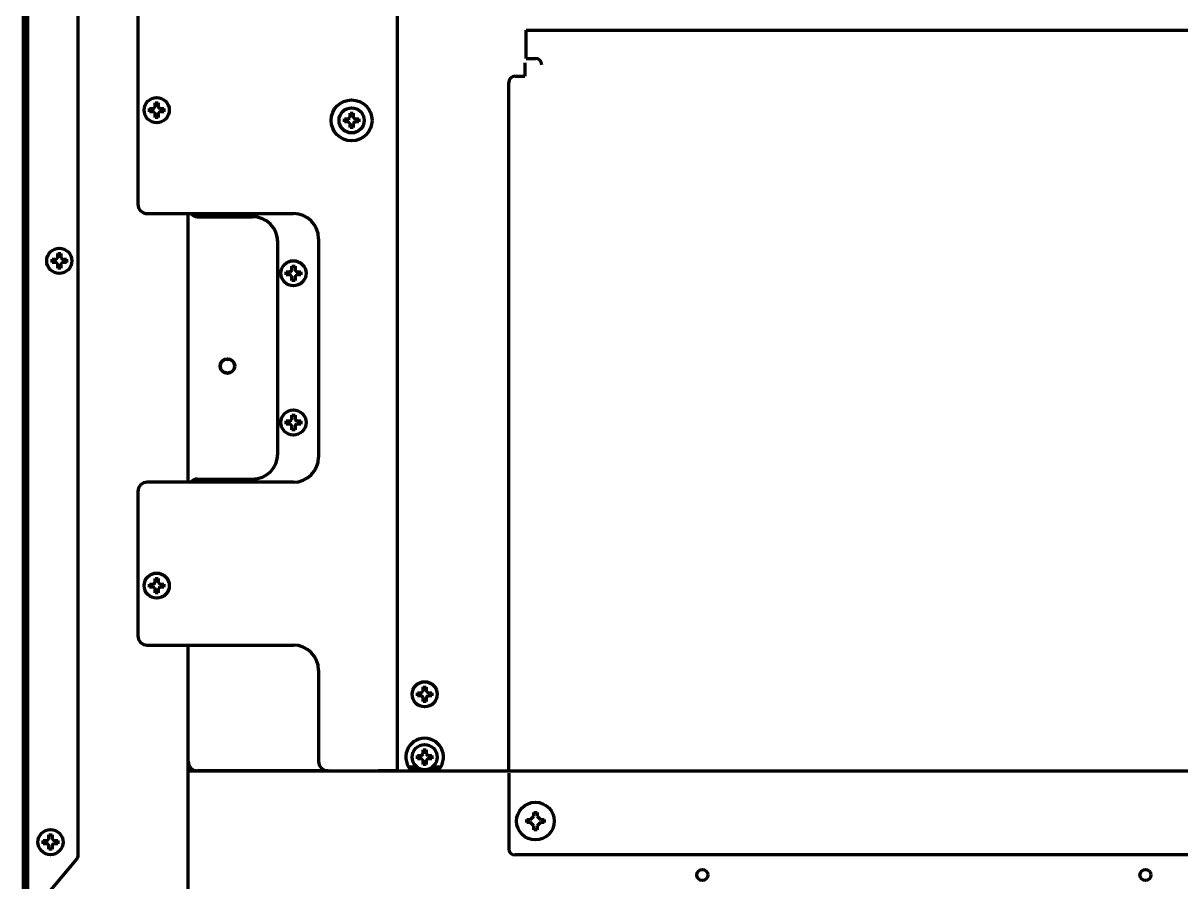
# Model space of a CAD drawing. Header units: inches. Extents: x -3077 to 7201, y 316 to 5463.
# Drawn here: x 2817.4 to 3185.7, y 4635.8 to 4909.1 of the extents above; entities that cross this region are included whole.
import ezdxf

# ---------------------------------------------------------------- set-up
doc = ezdxf.new("R2010")
doc.units = ezdxf.units.IN

msp = doc.modelspace()

# ---------------------------------------------------------------- linework, layer by layer
at = {"linetype": 'Continuous', "lineweight": 70}
for p, q in [((2936.35, 5294.43), (2936.35, 4671.13)), ((2818.85, 4630.43), (2818.85, 5200.19)), ((2834.85, 4644.27), (2834.85, 5195.11)), ((2817.35, 4947.43), (2817.35, 4460.63)), ((2818.03, 4463.63), (2818.03, 4946.43)), ((2853.85, 4911.31), (2853.85, 4851.47)), ((2977.35, 4897.83), (2977.35, 4906.83)), ((2977.35, 4906.83), (3217.35, 4906.83)), ((2976.95, 4896.45), (2976.95, 4895.87)), ((2976.95, 4895.87), (2976.95, 4892.17)), ((2977.35, 4897.83), (2980.35, 4897.83)), ((2973.85, 4892.17), (2976.95, 4892.17)), ((2971.85, 4671.37), (2971.85, 4890.17)), ((2857.55, 4881.39), (2857.55, 4881.89)), ((2857.55, 4880.89), (2857.55, 4881.39)), ((2862.15, 4881.89), (2862.15, 4881.39)), ((2862.15, 4881.39), (2862.15, 4880.89)), ((2919.55, 4878.13), (2919.55, 4878.63)), ((2919.55, 4877.63), (2919.55, 4878.13)), ((2924.15, 4878.63), (2924.15, 4878.13)), ((2924.15, 4878.13), (2924.15, 4877.63)), ((2856.85, 4848.47), (2903.35, 4848.47)), ((2869.85, 4762.98), (2869.85, 4848.48)), ((2872.85, 4847.47), (2890.35, 4847.47)), ((2911.35, 4840.47), (2911.35, 4770.97)), ((2898.35, 4771.97), (2898.35, 4839.47)), ((2826.55, 4833.43), (2826.55, 4833.93)), ((2826.55, 4832.93), (2826.55, 4833.43)), ((2831.15, 4833.93), (2831.15, 4833.43)), ((2831.15, 4833.43), (2831.15, 4832.93)), ((2901.05, 4829.47), (2901.05, 4829.97)), ((2901.05, 4828.97), (2901.05, 4829.47)), ((2905.65, 4829.97), (2905.65, 4829.47)), ((2905.65, 4829.47), (2905.65, 4828.97)), ((2901.05, 4781.97), (2901.05, 4782.47)), ((2901.05, 4781.47), (2901.05, 4781.97)), ((2905.65, 4782.47), (2905.65, 4781.97)), ((2905.65, 4781.97), (2905.65, 4781.47)), ((2903.35, 4762.97), (2856.85, 4762.97)), ((2872.85, 4763.97), (2890.35, 4763.97)), ((2853.85, 4759.97), (2853.85, 4714.13)), ((2857.55, 4730.05), (2857.55, 4730.55)), ((2857.55, 4729.55), (2857.55, 4730.05)), ((2862.15, 4730.55), (2862.15, 4730.05)), ((2862.15, 4730.05), (2862.15, 4729.55)), ((2856.85, 4711.13), (2903.35, 4711.13)), ((2869.85, 4629.33), (2869.85, 4711.14)), ((2911.35, 4703.13), (2911.35, 4674.13)), ((2942.8, 4695.48), (2942.8, 4695.98)), ((2942.8, 4694.98), (2942.8, 4695.48)), ((2947.4, 4695.98), (2947.4, 4695.48)), ((2947.4, 4695.48), (2947.4, 4694.98)), ((2942.8, 4675.48), (2942.8, 4675.98)), ((2942.8, 4674.98), (2942.8, 4675.48)), ((2947.4, 4675.98), (2947.4, 4675.48)), ((2947.4, 4675.48), (2947.4, 4674.98)), ((3224.35, 4670.98), (2869.85, 4670.98)), ((2914.35, 4671.13), (2872.85, 4671.13)), ((2914.35, 4671.13), (2930.35, 4671.13)), ((2936.35, 4671.13), (2930.35, 4671.13)), ((2942.7, 4672.28), (2940.03, 4672.28)), ((2940.82, 4671.28), (2949.39, 4671.28)), ((2950.18, 4672.28), (2947.5, 4672.28)), ((2971.85, 4671.37), (2971.85, 4670.98)), ((2971.85, 4670.37), (2971.85, 4668.67)), ((2971.85, 4668.67), (2971.85, 4646.37)), ((2978.79, 4655.63), (2979.85, 4656.69)), ((2979.85, 4656.69), (2979.85, 4657.88)), ((2979.85, 4657.88), (2980.85, 4657.88)), ((2980.85, 4657.88), (2980.85, 4656.69)), ((2980.85, 4656.69), (2981.91, 4655.63)), ((2977.6, 4654.63), (2977.6, 4655.63)), ((2977.6, 4655.63), (2978.79, 4655.63)), ((2978.79, 4654.63), (2977.6, 4654.63)), ((2979.85, 4653.57), (2978.79, 4654.63)), ((2979.85, 4652.38), (2979.85, 4653.57)), ((2980.85, 4652.38), (2979.85, 4652.38)), ((2981.91, 4654.63), (2980.85, 4653.57)), ((2980.85, 4653.57), (2980.85, 4652.38)), ((2981.91, 4655.63), (2983.1, 4655.63)), ((2983.1, 4654.63), (2981.91, 4654.63)), ((2983.1, 4655.63), (2983.1, 4654.63)), ((2823.75, 4648.43), (2823.75, 4648.93)), ((2828.35, 4648.93), (2828.35, 4648.43)), ((2823.75, 4647.93), (2823.75, 4648.43)), ((2828.35, 4648.43), (2828.35, 4647.93)), ((2824.45, 4631.14), (2834.38, 4642.98)), ((3219.85, 4644.37), (2973.85, 4644.37))]:
    msp.add_line(p, q, dxfattribs=at)
for centre, radius in [((2859.85, 4881.39), 4), ((2921.85, 4878.13), 6.5), ((2921.85, 4878.13), 4), ((2828.85, 4833.43), 4), ((2903.35, 4829.47), 4), ((2882.35, 4799.93), 2.35), ((2882.35, 4799.91), 2.25), ((2903.35, 4781.97), 4), ((2859.85, 4730.05), 4), ((2945.1, 4695.48), 4), ((2945.1, 4675.48), 4), ((2980.35, 4655.13), 6), ((2826.05, 4648.43), 4), ((3033.45, 4637.98), 1.75), ((3174.45, 4637.98), 1.75)]:
    msp.add_circle(centre, radius, dxfattribs=at)
for centre, radius, start, end in [((2980.35, 4895.83), 2, 0, 90), ((2973.85, 4890.17), 2, 90, 180), ((2856.85, 4851.47), 3, 180, 270), ((2872.85, 4850.47), 3, 221.8416, 270), ((2890.35, 4839.47), 8, 0, 90), ((2903.35, 4840.47), 8, 0, 90), ((2890.35, 4771.97), 8, 270, 0), ((2903.35, 4770.97), 8, 270, 0), ((2856.85, 4759.97), 3, 90, 180), ((2872.85, 4760.97), 3, 90, 138.1894), ((2856.85, 4714.13), 3, 180, 270), ((2903.35, 4703.13), 8, 0, 90), ((2945.1, 4675.48), 6, 311.4112, 228.5888), ((2872.85, 4674.13), 3, 180, 270), ((2914.35, 4674.13), 3, 180, 270), ((2973.85, 4646.37), 2, 180, 270), ((2832.85, 4644.27), 2, 320, 0)]:
    msp.add_arc(centre, radius, start, end, dxfattribs=at)
for points in [[(2857.55, 4881.89), (2857.76, 4881.89), (2857.96, 4881.89), (2858.29, 4881.89), (2858.4, 4881.89), (2858.62, 4881.89), (2858.74, 4881.89), (2858.85, 4881.89)], [(2860.35, 4883.69), (2860.35, 4883.49), (2860.35, 4883.28), (2860.35, 4882.95), (2860.35, 4882.84), (2860.35, 4882.62), (2860.35, 4882.51), (2860.35, 4882.39)], [(2862.15, 4880.89), (2861.95, 4880.89), (2861.74, 4880.89), (2861.41, 4880.89), (2861.3, 4880.89), (2861.08, 4880.89), (2860.97, 4880.89), (2860.85, 4880.89)], [(2859.35, 4879.09), (2859.35, 4879.29), (2859.35, 4879.5), (2859.35, 4879.83), (2859.35, 4879.94), (2859.35, 4880.16), (2859.35, 4880.27), (2859.35, 4880.39)], [(2919.55, 4878.63), (2919.76, 4878.63), (2919.96, 4878.63), (2920.29, 4878.63), (2920.4, 4878.63), (2920.62, 4878.63), (2920.74, 4878.63), (2920.85, 4878.63)], [(2921.35, 4875.83), (2921.35, 4876.03), (2921.35, 4876.24), (2921.35, 4876.57), (2921.35, 4876.68), (2921.35, 4876.9), (2921.35, 4877.01), (2921.35, 4877.13)], [(2922.35, 4880.43), (2922.35, 4880.23), (2922.35, 4880.02), (2922.35, 4879.69), (2922.35, 4879.58), (2922.35, 4879.36), (2922.35, 4879.25), (2922.35, 4879.13)], [(2924.15, 4877.63), (2923.95, 4877.63), (2923.74, 4877.63), (2923.41, 4877.63), (2923.3, 4877.63), (2923.08, 4877.63), (2922.97, 4877.63), (2922.85, 4877.63)], [(2826.55, 4833.93), (2826.76, 4833.93), (2826.96, 4833.93), (2827.29, 4833.93), (2827.4, 4833.93), (2827.62, 4833.93), (2827.74, 4833.93), (2827.85, 4833.93)], [(2829.35, 4835.73), (2829.35, 4835.53), (2829.35, 4835.32), (2829.35, 4834.99), (2829.35, 4834.88), (2829.35, 4834.66), (2829.35, 4834.55), (2829.35, 4834.43)], [(2831.15, 4832.93), (2830.95, 4832.93), (2830.74, 4832.93), (2830.41, 4832.93), (2830.3, 4832.93), (2830.08, 4832.93), (2829.97, 4832.93), (2829.85, 4832.93)], [(2828.35, 4831.13), (2828.35, 4831.33), (2828.35, 4831.54), (2828.35, 4831.87), (2828.35, 4831.98), (2828.35, 4832.2), (2828.35, 4832.31), (2828.35, 4832.43)], [(2901.05, 4829.97), (2901.26, 4829.97), (2901.46, 4829.97), (2901.79, 4829.97), (2901.9, 4829.97), (2902.12, 4829.97), (2902.24, 4829.97), (2902.35, 4829.97)], [(2903.85, 4831.77), (2903.85, 4831.57), (2903.85, 4831.36), (2903.85, 4831.03), (2903.85, 4830.92), (2903.85, 4830.7), (2903.85, 4830.58), (2903.85, 4830.47)], [(2902.85, 4827.17), (2902.85, 4827.37), (2902.85, 4827.58), (2902.85, 4827.91), (2902.85, 4828.02), (2902.85, 4828.24), (2902.85, 4828.35), (2902.85, 4828.47)], [(2905.65, 4828.97), (2905.45, 4828.97), (2905.24, 4828.97), (2904.91, 4828.97), (2904.8, 4828.97), (2904.58, 4828.97), (2904.47, 4828.97), (2904.35, 4828.97)], [(2901.05, 4782.47), (2901.26, 4782.47), (2901.46, 4782.47), (2901.79, 4782.47), (2901.9, 4782.47), (2902.12, 4782.47), (2902.24, 4782.47), (2902.35, 4782.47)], [(2903.85, 4784.27), (2903.85, 4784.07), (2903.85, 4783.86), (2903.85, 4783.53), (2903.85, 4783.42), (2903.85, 4783.2), (2903.85, 4783.09), (2903.85, 4782.97)], [(2905.65, 4781.47), (2905.45, 4781.47), (2905.24, 4781.47), (2904.91, 4781.47), (2904.8, 4781.47), (2904.58, 4781.47), (2904.47, 4781.47), (2904.35, 4781.47)], [(2902.85, 4779.67), (2902.85, 4779.87), (2902.85, 4780.08), (2902.85, 4780.41), (2902.85, 4780.52), (2902.85, 4780.74), (2902.85, 4780.85), (2902.85, 4780.97)], [(2857.55, 4730.55), (2857.76, 4730.55), (2857.96, 4730.55), (2858.29, 4730.55), (2858.4, 4730.55), (2858.62, 4730.55), (2858.74, 4730.55), (2858.85, 4730.55)], [(2860.35, 4732.35), (2860.35, 4732.15), (2860.35, 4731.94), (2860.35, 4731.61), (2860.35, 4731.5), (2860.35, 4731.28), (2860.35, 4731.17), (2860.35, 4731.05)], [(2859.35, 4727.75), (2859.35, 4727.95), (2859.35, 4728.16), (2859.35, 4728.49), (2859.35, 4728.6), (2859.35, 4728.82), (2859.35, 4728.93), (2859.35, 4729.05)], [(2862.15, 4729.55), (2861.95, 4729.55), (2861.74, 4729.55), (2861.41, 4729.55), (2861.3, 4729.55), (2861.08, 4729.55), (2860.97, 4729.55), (2860.85, 4729.55)], [(2945.6, 4697.78), (2945.6, 4697.58), (2945.6, 4697.37), (2945.6, 4697.04), (2945.6, 4696.93), (2945.6, 4696.71), (2945.6, 4696.6), (2945.6, 4696.48)], [(2942.8, 4695.98), (2943.01, 4695.98), (2943.21, 4695.98), (2943.54, 4695.98), (2943.65, 4695.98), (2943.87, 4695.98), (2943.99, 4695.98), (2944.1, 4695.98)], [(2944.6, 4693.18), (2944.6, 4693.38), (2944.6, 4693.59), (2944.6, 4693.92), (2944.6, 4694.03), (2944.6, 4694.25), (2944.6, 4694.36), (2944.6, 4694.48)], [(2947.4, 4694.98), (2947.2, 4694.98), (2946.99, 4694.98), (2946.66, 4694.98), (2946.55, 4694.98), (2946.33, 4694.98), (2946.22, 4694.98), (2946.1, 4694.98)], [(2942.8, 4675.98), (2943.01, 4675.98), (2943.21, 4675.98), (2943.54, 4675.98), (2943.65, 4675.98), (2943.87, 4675.98), (2943.99, 4675.98), (2944.1, 4675.98)], [(2944.6, 4673.18), (2944.6, 4673.38), (2944.6, 4673.59), (2944.6, 4673.92), (2944.6, 4674.03), (2944.6, 4674.25), (2944.6, 4674.36), (2944.6, 4674.48)], [(2945.6, 4677.78), (2945.6, 4677.58), (2945.6, 4677.37), (2945.6, 4677.04), (2945.6, 4676.93), (2945.6, 4676.71), (2945.6, 4676.6), (2945.6, 4676.48)], [(2947.4, 4674.98), (2947.2, 4674.98), (2946.99, 4674.98), (2946.66, 4674.98), (2946.55, 4674.98), (2946.33, 4674.98), (2946.22, 4674.98), (2946.1, 4674.98)], [(2823.75, 4648.93), (2823.96, 4648.93), (2824.16, 4648.93), (2824.49, 4648.93), (2824.6, 4648.93), (2824.82, 4648.93), (2824.94, 4648.93), (2825.05, 4648.93)], [(2826.55, 4650.73), (2826.55, 4650.53), (2826.55, 4650.32), (2826.55, 4649.99), (2826.55, 4649.88), (2826.55, 4649.66), (2826.55, 4649.55), (2826.55, 4649.43)], [(2825.55, 4646.13), (2825.55, 4646.33), (2825.55, 4646.54), (2825.55, 4646.87), (2825.55, 4646.98), (2825.55, 4647.2), (2825.55, 4647.31), (2825.55, 4647.43)], [(2828.35, 4647.93), (2828.15, 4647.93), (2827.94, 4647.93), (2827.61, 4647.93), (2827.5, 4647.93), (2827.28, 4647.93), (2827.17, 4647.93), (2827.05, 4647.93)]]:
    msp.add_open_spline(points, degree=3, knots=[0, 0, 0, 0, 0.5, 0.5, 0.75, 0.75, 1, 1, 1, 1], dxfattribs=at)
for points in [[(2858.85, 4880.89), (2858.8, 4880.89), (2858.69, 4880.89), (2858.53, 4880.89), (2858.37, 4880.89), (2858.21, 4880.89), (2858.06, 4880.89), (2857.91, 4880.89), (2857.74, 4880.89), (2857.62, 4880.89), (2857.55, 4880.89)], [(2858.85, 4881.89), (2858.88, 4881.91), (2858.92, 4881.96), (2858.99, 4882.03), (2859.07, 4882.1), (2859.14, 4882.18), (2859.21, 4882.25), (2859.28, 4882.32), (2859.33, 4882.37), (2859.35, 4882.39)], [(2859.35, 4880.39), (2859.33, 4880.42), (2859.27, 4880.47), (2859.2, 4880.54), (2859.13, 4880.61), (2859.06, 4880.68), (2858.99, 4880.75), (2858.92, 4880.82), (2858.88, 4880.87), (2858.85, 4880.89)], [(2859.35, 4882.39), (2859.35, 4882.44), (2859.35, 4882.55), (2859.35, 4882.71), (2859.35, 4882.87), (2859.35, 4883.03), (2859.35, 4883.18), (2859.35, 4883.34), (2859.35, 4883.5), (2859.35, 4883.63), (2859.35, 4883.69)], [(2859.35, 4883.69), (2859.52, 4883.69), (2859.85, 4883.69), (2860.19, 4883.69), (2860.35, 4883.69)], [(2860.35, 4882.39), (2860.38, 4882.36), (2860.43, 4882.31), (2860.5, 4882.24), (2860.57, 4882.17), (2860.65, 4882.1), (2860.71, 4882.03), (2860.78, 4881.96), (2860.83, 4881.91), (2860.85, 4881.89)], [(2860.85, 4880.89), (2860.83, 4880.87), (2860.78, 4880.82), (2860.71, 4880.75), (2860.64, 4880.68), (2860.57, 4880.6), (2860.5, 4880.53), (2860.42, 4880.46), (2860.38, 4880.41), (2860.35, 4880.39)], [(2860.85, 4881.89), (2860.91, 4881.89), (2861.01, 4881.89), (2861.18, 4881.89), (2861.34, 4881.89), (2861.49, 4881.89), (2861.64, 4881.89), (2861.8, 4881.89), (2861.96, 4881.89), (2862.09, 4881.89), (2862.15, 4881.89)], [(2860.35, 4879.09), (2860.19, 4879.09), (2859.85, 4879.09), (2859.52, 4879.09), (2859.35, 4879.09)], [(2860.35, 4880.39), (2860.35, 4880.34), (2860.35, 4880.23), (2860.35, 4880.07), (2860.35, 4879.91), (2860.35, 4879.75), (2860.35, 4879.6), (2860.35, 4879.44), (2860.35, 4879.28), (2860.35, 4879.15), (2860.35, 4879.09)], [(2920.85, 4877.63), (2920.8, 4877.63), (2920.69, 4877.63), (2920.53, 4877.63), (2920.37, 4877.63), (2920.21, 4877.63), (2920.06, 4877.63), (2919.91, 4877.63), (2919.74, 4877.63), (2919.62, 4877.63), (2919.55, 4877.63)], [(2920.85, 4878.63), (2920.88, 4878.65), (2920.92, 4878.7), (2920.99, 4878.77), (2921.07, 4878.84), (2921.14, 4878.92), (2921.21, 4878.99), (2921.28, 4879.06), (2921.33, 4879.11), (2921.35, 4879.13)], [(2921.35, 4877.13), (2921.33, 4877.16), (2921.27, 4877.21), (2921.2, 4877.28), (2921.13, 4877.35), (2921.06, 4877.42), (2920.99, 4877.49), (2920.92, 4877.56), (2920.88, 4877.61), (2920.85, 4877.63)], [(2921.35, 4879.13), (2921.35, 4879.18), (2921.35, 4879.29), (2921.35, 4879.45), (2921.35, 4879.61), (2921.35, 4879.77), (2921.35, 4879.92), (2921.35, 4880.08), (2921.35, 4880.24), (2921.35, 4880.37), (2921.35, 4880.43)], [(2921.35, 4880.43), (2921.52, 4880.43), (2921.85, 4880.43), (2922.19, 4880.43), (2922.35, 4880.43)], [(2922.35, 4879.13), (2922.38, 4879.1), (2922.43, 4879.05), (2922.5, 4878.98), (2922.57, 4878.91), (2922.65, 4878.84), (2922.71, 4878.77), (2922.78, 4878.7), (2922.83, 4878.65), (2922.85, 4878.63)], [(2922.85, 4877.63), (2922.83, 4877.61), (2922.78, 4877.56), (2922.71, 4877.49), (2922.64, 4877.42), (2922.57, 4877.34), (2922.5, 4877.27), (2922.42, 4877.2), (2922.38, 4877.15), (2922.35, 4877.13)], [(2922.35, 4877.13), (2922.35, 4877.08), (2922.35, 4876.97), (2922.35, 4876.81), (2922.35, 4876.65), (2922.35, 4876.49), (2922.35, 4876.34), (2922.35, 4876.18), (2922.35, 4876.02), (2922.35, 4875.89), (2922.35, 4875.83)], [(2922.85, 4878.63), (2922.91, 4878.63), (2923.01, 4878.63), (2923.18, 4878.63), (2923.34, 4878.63), (2923.49, 4878.63), (2923.64, 4878.63), (2923.8, 4878.63), (2923.96, 4878.63), (2924.09, 4878.63), (2924.15, 4878.63)], [(2922.35, 4875.83), (2922.19, 4875.83), (2921.85, 4875.83), (2921.52, 4875.83), (2921.35, 4875.83)], [(2827.85, 4832.93), (2827.8, 4832.93), (2827.69, 4832.93), (2827.53, 4832.93), (2827.37, 4832.93), (2827.21, 4832.93), (2827.06, 4832.93), (2826.91, 4832.93), (2826.74, 4832.93), (2826.62, 4832.93), (2826.55, 4832.93)], [(2827.85, 4833.93), (2827.88, 4833.95), (2827.92, 4834), (2827.99, 4834.07), (2828.07, 4834.14), (2828.14, 4834.22), (2828.21, 4834.29), (2828.28, 4834.36), (2828.33, 4834.41), (2828.35, 4834.43)], [(2828.35, 4832.43), (2828.33, 4832.46), (2828.27, 4832.51), (2828.2, 4832.58), (2828.13, 4832.65), (2828.06, 4832.72), (2827.99, 4832.79), (2827.92, 4832.86), (2827.88, 4832.91), (2827.85, 4832.93)], [(2828.35, 4834.43), (2828.35, 4834.48), (2828.35, 4834.59), (2828.35, 4834.75), (2828.35, 4834.91), (2828.35, 4835.07), (2828.35, 4835.22), (2828.35, 4835.38), (2828.35, 4835.54), (2828.35, 4835.67), (2828.35, 4835.73)], [(2828.35, 4835.73), (2828.52, 4835.73), (2828.85, 4835.73), (2829.19, 4835.73), (2829.35, 4835.73)], [(2829.35, 4834.43), (2829.38, 4834.4), (2829.43, 4834.35), (2829.5, 4834.28), (2829.57, 4834.21), (2829.65, 4834.14), (2829.71, 4834.07), (2829.78, 4834), (2829.83, 4833.95), (2829.85, 4833.93)], [(2829.85, 4832.93), (2829.83, 4832.91), (2829.78, 4832.86), (2829.71, 4832.79), (2829.64, 4832.72), (2829.57, 4832.64), (2829.5, 4832.57), (2829.42, 4832.5), (2829.38, 4832.45), (2829.35, 4832.43)], [(2829.85, 4833.93), (2829.91, 4833.93), (2830.01, 4833.93), (2830.18, 4833.93), (2830.34, 4833.93), (2830.49, 4833.93), (2830.64, 4833.93), (2830.8, 4833.93), (2830.96, 4833.93), (2831.09, 4833.93), (2831.15, 4833.93)], [(2829.35, 4831.13), (2829.19, 4831.13), (2828.85, 4831.13), (2828.52, 4831.13), (2828.35, 4831.13)], [(2829.35, 4832.43), (2829.35, 4832.38), (2829.35, 4832.27), (2829.35, 4832.11), (2829.35, 4831.95), (2829.35, 4831.79), (2829.35, 4831.64), (2829.35, 4831.48), (2829.35, 4831.32), (2829.35, 4831.19), (2829.35, 4831.13)], [(2902.35, 4829.97), (2902.38, 4829.99), (2902.42, 4830.04), (2902.49, 4830.11), (2902.57, 4830.18), (2902.64, 4830.25), (2902.71, 4830.33), (2902.78, 4830.4), (2902.83, 4830.44), (2902.85, 4830.47)], [(2902.85, 4830.47), (2902.85, 4830.52), (2902.85, 4830.63), (2902.85, 4830.79), (2902.85, 4830.95), (2902.85, 4831.11), (2902.85, 4831.26), (2902.85, 4831.42), (2902.85, 4831.58), (2902.85, 4831.7), (2902.85, 4831.77)], [(2902.85, 4831.77), (2903.02, 4831.77), (2903.35, 4831.77), (2903.69, 4831.77), (2903.85, 4831.77)], [(2903.85, 4830.47), (2903.88, 4830.44), (2903.93, 4830.39), (2904, 4830.32), (2904.07, 4830.25), (2904.15, 4830.18), (2904.21, 4830.11), (2904.28, 4830.04), (2904.33, 4829.99), (2904.35, 4829.97)], [(2904.35, 4829.97), (2904.41, 4829.97), (2904.51, 4829.97), (2904.68, 4829.97), (2904.84, 4829.97), (2904.99, 4829.97), (2905.14, 4829.97), (2905.3, 4829.97), (2905.46, 4829.97), (2905.59, 4829.97), (2905.65, 4829.97)], [(2902.35, 4828.97), (2902.3, 4828.97), (2902.19, 4828.97), (2902.03, 4828.97), (2901.87, 4828.97), (2901.71, 4828.97), (2901.56, 4828.97), (2901.41, 4828.97), (2901.24, 4828.97), (2901.12, 4828.97), (2901.05, 4828.97)], [(2902.85, 4828.47), (2902.83, 4828.49), (2902.77, 4828.55), (2902.7, 4828.62), (2902.63, 4828.69), (2902.56, 4828.76), (2902.49, 4828.83), (2902.42, 4828.9), (2902.38, 4828.95), (2902.35, 4828.97)], [(2903.85, 4827.17), (2903.69, 4827.17), (2903.35, 4827.17), (2903.02, 4827.17), (2902.85, 4827.17)], [(2904.35, 4828.97), (2904.33, 4828.95), (2904.28, 4828.9), (2904.21, 4828.83), (2904.14, 4828.75), (2904.07, 4828.68), (2904, 4828.61), (2903.92, 4828.54), (2903.88, 4828.49), (2903.85, 4828.47)], [(2903.85, 4828.47), (2903.85, 4828.41), (2903.85, 4828.31), (2903.85, 4828.14), (2903.85, 4827.99), (2903.85, 4827.83), (2903.85, 4827.68), (2903.85, 4827.52), (2903.85, 4827.36), (2903.85, 4827.23), (2903.85, 4827.17)], [(2902.35, 4781.47), (2902.3, 4781.47), (2902.19, 4781.47), (2902.03, 4781.47), (2901.87, 4781.47), (2901.71, 4781.47), (2901.56, 4781.47), (2901.41, 4781.47), (2901.24, 4781.47), (2901.12, 4781.47), (2901.05, 4781.47)], [(2902.35, 4782.47), (2902.38, 4782.49), (2902.42, 4782.54), (2902.49, 4782.61), (2902.57, 4782.68), (2902.64, 4782.76), (2902.71, 4782.83), (2902.78, 4782.9), (2902.83, 4782.95), (2902.85, 4782.97)], [(2902.85, 4780.97), (2902.83, 4781), (2902.77, 4781.05), (2902.7, 4781.12), (2902.63, 4781.19), (2902.56, 4781.26), (2902.49, 4781.33), (2902.42, 4781.4), (2902.38, 4781.45), (2902.35, 4781.47)], [(2902.85, 4782.97), (2902.85, 4783.02), (2902.85, 4783.13), (2902.85, 4783.29), (2902.85, 4783.45), (2902.85, 4783.61), (2902.85, 4783.76), (2902.85, 4783.92), (2902.85, 4784.08), (2902.85, 4784.21), (2902.85, 4784.27)], [(2902.85, 4784.27), (2903.02, 4784.27), (2903.35, 4784.27), (2903.69, 4784.27), (2903.85, 4784.27)], [(2903.85, 4782.97), (2903.88, 4782.94), (2903.93, 4782.89), (2904, 4782.82), (2904.07, 4782.75), (2904.15, 4782.68), (2904.21, 4782.61), (2904.28, 4782.54), (2904.33, 4782.49), (2904.35, 4782.47)], [(2904.35, 4781.47), (2904.33, 4781.45), (2904.28, 4781.4), (2904.21, 4781.33), (2904.14, 4781.26), (2904.07, 4781.18), (2904, 4781.11), (2903.92, 4781.04), (2903.88, 4780.99), (2903.85, 4780.97)], [(2904.35, 4782.47), (2904.41, 4782.47), (2904.51, 4782.47), (2904.68, 4782.47), (2904.84, 4782.47), (2904.99, 4782.47), (2905.14, 4782.47), (2905.3, 4782.47), (2905.46, 4782.47), (2905.59, 4782.47), (2905.65, 4782.47)], [(2903.85, 4779.67), (2903.69, 4779.67), (2903.35, 4779.67), (2903.02, 4779.67), (2902.85, 4779.67)], [(2903.85, 4780.97), (2903.85, 4780.92), (2903.85, 4780.81), (2903.85, 4780.65), (2903.85, 4780.49), (2903.85, 4780.33), (2903.85, 4780.18), (2903.85, 4780.02), (2903.85, 4779.86), (2903.85, 4779.73), (2903.85, 4779.67)], [(2858.85, 4730.55), (2858.88, 4730.57), (2858.92, 4730.62), (2858.99, 4730.69), (2859.07, 4730.76), (2859.14, 4730.84), (2859.21, 4730.91), (2859.28, 4730.98), (2859.33, 4731.03), (2859.35, 4731.05)], [(2859.35, 4731.05), (2859.35, 4731.1), (2859.35, 4731.21), (2859.35, 4731.37), (2859.35, 4731.53), (2859.35, 4731.69), (2859.35, 4731.84), (2859.35, 4732), (2859.35, 4732.16), (2859.35, 4732.29), (2859.35, 4732.35)], [(2859.35, 4732.35), (2859.52, 4732.35), (2859.85, 4732.35), (2860.19, 4732.35), (2860.35, 4732.35)], [(2860.35, 4731.05), (2860.38, 4731.02), (2860.43, 4730.97), (2860.5, 4730.9), (2860.57, 4730.83), (2860.65, 4730.76), (2860.71, 4730.69), (2860.78, 4730.62), (2860.83, 4730.57), (2860.85, 4730.55)], [(2860.85, 4730.55), (2860.91, 4730.55), (2861.01, 4730.55), (2861.18, 4730.55), (2861.34, 4730.55), (2861.49, 4730.55), (2861.64, 4730.55), (2861.8, 4730.55), (2861.96, 4730.55), (2862.09, 4730.55), (2862.15, 4730.55)], [(2858.85, 4729.55), (2858.8, 4729.55), (2858.69, 4729.55), (2858.53, 4729.55), (2858.37, 4729.55), (2858.21, 4729.55), (2858.06, 4729.55), (2857.91, 4729.55), (2857.74, 4729.55), (2857.62, 4729.55), (2857.55, 4729.55)], [(2859.35, 4729.05), (2859.33, 4729.08), (2859.27, 4729.13), (2859.2, 4729.2), (2859.13, 4729.27), (2859.06, 4729.34), (2858.99, 4729.41), (2858.92, 4729.48), (2858.88, 4729.53), (2858.85, 4729.55)], [(2860.35, 4727.75), (2860.19, 4727.75), (2859.85, 4727.75), (2859.52, 4727.75), (2859.35, 4727.75)], [(2860.85, 4729.55), (2860.83, 4729.53), (2860.78, 4729.48), (2860.71, 4729.41), (2860.64, 4729.34), (2860.57, 4729.26), (2860.5, 4729.19), (2860.42, 4729.12), (2860.38, 4729.07), (2860.35, 4729.05)], [(2860.35, 4729.05), (2860.35, 4729), (2860.35, 4728.89), (2860.35, 4728.73), (2860.35, 4728.57), (2860.35, 4728.41), (2860.35, 4728.26), (2860.35, 4728.1), (2860.35, 4727.94), (2860.35, 4727.81), (2860.35, 4727.75)], [(2944.1, 4695.98), (2944.13, 4696), (2944.17, 4696.05), (2944.24, 4696.12), (2944.32, 4696.19), (2944.39, 4696.27), (2944.46, 4696.34), (2944.53, 4696.41), (2944.58, 4696.46), (2944.6, 4696.48)], [(2944.6, 4696.48), (2944.6, 4696.53), (2944.6, 4696.64), (2944.6, 4696.8), (2944.6, 4696.96), (2944.6, 4697.12), (2944.6, 4697.27), (2944.6, 4697.43), (2944.6, 4697.59), (2944.6, 4697.72), (2944.6, 4697.78)], [(2944.6, 4697.78), (2944.77, 4697.78), (2945.1, 4697.78), (2945.44, 4697.78), (2945.6, 4697.78)], [(2945.6, 4696.48), (2945.63, 4696.45), (2945.68, 4696.4), (2945.75, 4696.33), (2945.82, 4696.26), (2945.9, 4696.19), (2945.96, 4696.12), (2946.03, 4696.05), (2946.08, 4696), (2946.1, 4695.98)], [(2944.1, 4694.98), (2944.05, 4694.98), (2943.94, 4694.98), (2943.78, 4694.98), (2943.62, 4694.98), (2943.46, 4694.98), (2943.31, 4694.98), (2943.16, 4694.98), (2942.99, 4694.98), (2942.87, 4694.98), (2942.8, 4694.98)], [(2944.6, 4694.48), (2944.58, 4694.51), (2944.52, 4694.56), (2944.45, 4694.63), (2944.38, 4694.7), (2944.31, 4694.77), (2944.24, 4694.84), (2944.17, 4694.91), (2944.13, 4694.96), (2944.1, 4694.98)], [(2945.6, 4693.18), (2945.44, 4693.18), (2945.1, 4693.18), (2944.77, 4693.18), (2944.6, 4693.18)], [(2946.1, 4694.98), (2946.08, 4694.96), (2946.03, 4694.91), (2945.96, 4694.84), (2945.89, 4694.77), (2945.82, 4694.69), (2945.75, 4694.62), (2945.67, 4694.55), (2945.63, 4694.5), (2945.6, 4694.48)], [(2945.6, 4694.48), (2945.6, 4694.43), (2945.6, 4694.32), (2945.6, 4694.16), (2945.6, 4694), (2945.6, 4693.84), (2945.6, 4693.69), (2945.6, 4693.53), (2945.6, 4693.37), (2945.6, 4693.24), (2945.6, 4693.18)], [(2946.1, 4695.98), (2946.16, 4695.98), (2946.26, 4695.98), (2946.43, 4695.98), (2946.59, 4695.98), (2946.74, 4695.98), (2946.89, 4695.98), (2947.05, 4695.98), (2947.21, 4695.98), (2947.34, 4695.98), (2947.4, 4695.98)], [(2944.1, 4674.98), (2944.05, 4674.98), (2943.94, 4674.98), (2943.78, 4674.98), (2943.62, 4674.98), (2943.46, 4674.98), (2943.31, 4674.98), (2943.16, 4674.98), (2942.99, 4674.98), (2942.87, 4674.98), (2942.8, 4674.98)], [(2944.1, 4675.98), (2944.13, 4676), (2944.17, 4676.05), (2944.24, 4676.12), (2944.32, 4676.19), (2944.39, 4676.27), (2944.46, 4676.34), (2944.53, 4676.41), (2944.58, 4676.46), (2944.6, 4676.48)], [(2944.6, 4674.48), (2944.58, 4674.51), (2944.52, 4674.56), (2944.45, 4674.63), (2944.38, 4674.7), (2944.31, 4674.77), (2944.24, 4674.84), (2944.17, 4674.91), (2944.13, 4674.96), (2944.1, 4674.98)], [(2944.6, 4676.48), (2944.6, 4676.53), (2944.6, 4676.64), (2944.6, 4676.8), (2944.6, 4676.96), (2944.6, 4677.12), (2944.6, 4677.27), (2944.6, 4677.43), (2944.6, 4677.59), (2944.6, 4677.72), (2944.6, 4677.78)], [(2944.6, 4677.78), (2944.77, 4677.78), (2945.1, 4677.78), (2945.44, 4677.78), (2945.6, 4677.78)], [(2945.6, 4676.48), (2945.63, 4676.45), (2945.68, 4676.4), (2945.75, 4676.33), (2945.82, 4676.26), (2945.9, 4676.19), (2945.96, 4676.12), (2946.03, 4676.05), (2946.08, 4676), (2946.1, 4675.98)], [(2946.1, 4674.98), (2946.08, 4674.96), (2946.03, 4674.91), (2945.96, 4674.84), (2945.89, 4674.77), (2945.82, 4674.69), (2945.75, 4674.62), (2945.67, 4674.55), (2945.63, 4674.5), (2945.6, 4674.48)], [(2945.6, 4674.48), (2945.6, 4674.43), (2945.6, 4674.32), (2945.6, 4674.16), (2945.6, 4674), (2945.6, 4673.84), (2945.6, 4673.69), (2945.6, 4673.53), (2945.6, 4673.37), (2945.6, 4673.24), (2945.6, 4673.18)], [(2946.1, 4675.98), (2946.16, 4675.98), (2946.26, 4675.98), (2946.43, 4675.98), (2946.59, 4675.98), (2946.74, 4675.98), (2946.89, 4675.98), (2947.05, 4675.98), (2947.21, 4675.98), (2947.34, 4675.98), (2947.4, 4675.98)], [(2945.6, 4673.18), (2945.44, 4673.18), (2945.1, 4673.18), (2944.77, 4673.18), (2944.6, 4673.18)], [(2825.05, 4648.93), (2825.08, 4648.95), (2825.12, 4649), (2825.19, 4649.07), (2825.27, 4649.14), (2825.34, 4649.22), (2825.41, 4649.29), (2825.48, 4649.36), (2825.53, 4649.41), (2825.55, 4649.43)], [(2825.55, 4649.43), (2825.55, 4649.48), (2825.55, 4649.59), (2825.55, 4649.75), (2825.55, 4649.91), (2825.55, 4650.07), (2825.55, 4650.22), (2825.55, 4650.38), (2825.55, 4650.54), (2825.55, 4650.67), (2825.55, 4650.73)], [(2825.55, 4650.73), (2825.72, 4650.73), (2826.05, 4650.73), (2826.39, 4650.73), (2826.55, 4650.73)], [(2826.55, 4649.43), (2826.58, 4649.4), (2826.63, 4649.35), (2826.7, 4649.28), (2826.77, 4649.21), (2826.85, 4649.14), (2826.91, 4649.07), (2826.98, 4649), (2827.03, 4648.95), (2827.05, 4648.93)], [(2827.05, 4648.93), (2827.11, 4648.93), (2827.21, 4648.93), (2827.38, 4648.93), (2827.54, 4648.93), (2827.69, 4648.93), (2827.84, 4648.93), (2828, 4648.93), (2828.16, 4648.93), (2828.29, 4648.93), (2828.35, 4648.93)], [(2825.05, 4647.93), (2825, 4647.93), (2824.89, 4647.93), (2824.73, 4647.93), (2824.57, 4647.93), (2824.41, 4647.93), (2824.26, 4647.93), (2824.11, 4647.93), (2823.94, 4647.93), (2823.82, 4647.93), (2823.75, 4647.93)], [(2825.55, 4647.43), (2825.53, 4647.46), (2825.47, 4647.51), (2825.4, 4647.58), (2825.33, 4647.65), (2825.26, 4647.72), (2825.19, 4647.79), (2825.12, 4647.86), (2825.08, 4647.91), (2825.05, 4647.93)], [(2826.55, 4646.13), (2826.39, 4646.13), (2826.05, 4646.13), (2825.72, 4646.13), (2825.55, 4646.13)], [(2827.05, 4647.93), (2827.03, 4647.91), (2826.98, 4647.86), (2826.91, 4647.79), (2826.84, 4647.72), (2826.77, 4647.64), (2826.7, 4647.57), (2826.62, 4647.5), (2826.58, 4647.45), (2826.55, 4647.43)], [(2826.55, 4647.43), (2826.55, 4647.38), (2826.55, 4647.27), (2826.55, 4647.11), (2826.55, 4646.95), (2826.55, 4646.79), (2826.55, 4646.64), (2826.55, 4646.48), (2826.55, 4646.32), (2826.55, 4646.19), (2826.55, 4646.13)]]:
    msp.add_open_spline(points, degree=3, dxfattribs=at)

doc.saveas('drawing.dxf')
